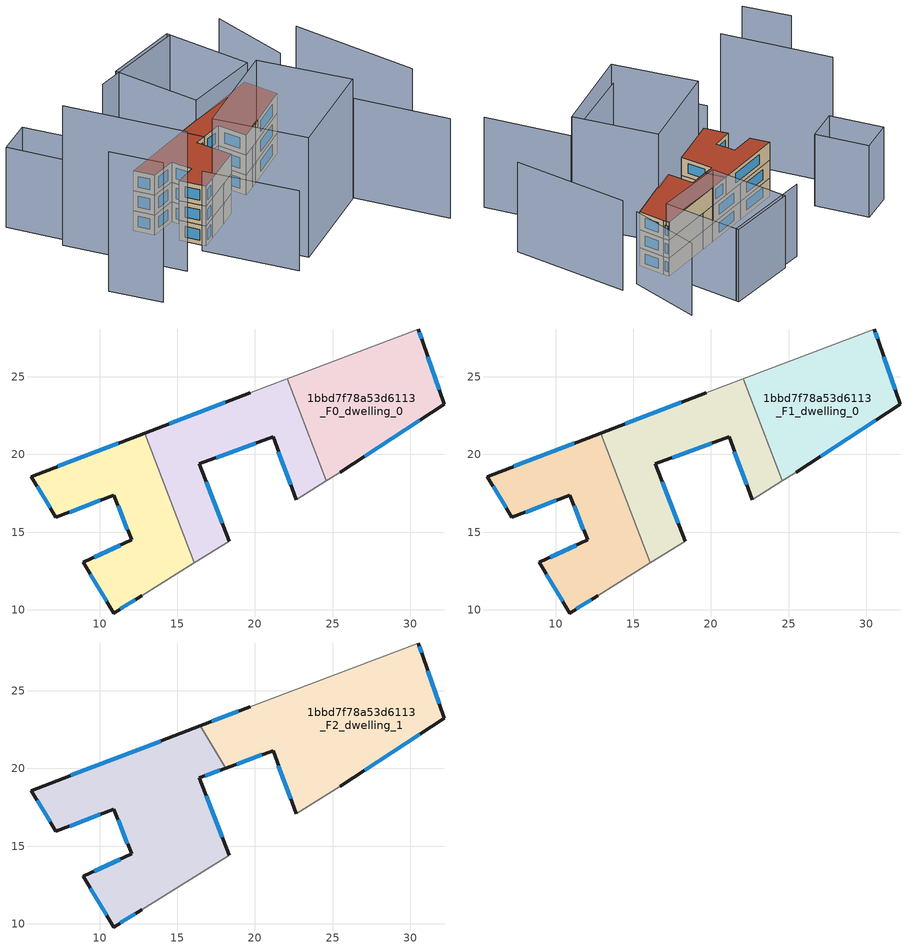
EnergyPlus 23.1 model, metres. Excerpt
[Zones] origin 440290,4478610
1bbd7f78a53d6113_F0_dwelling_0
 floor ground (EU_floor_Construction): 30.79,27.23 32.17,23.21 25.49,18.85 24.6,18.3 22.09,24.87 30.49,28.07 z0
 wall outside (EU_wall_Construction): 25.49,18.85 32.17,23.21 30.79,27.23 30.49,28.07 z0:3
 wall adiabatic (EU_wall_Construction): 24.6,18.3 25.49,18.85 / 30.49,28.07 22.09,24.87 z0:3
 wall to 1bbd7f78a53d6113_F0_dwelling_1 (EU_wall_Construction): 22.09,24.87 24.6,18.3 z0:3
 window (EU_Window_Construction): 31.85,24.16 31.12,26.29 / 27.06,19.87 30.61,22.19 / 30.72,27.43 30.57,27.87 z0.7:2.3
1bbd7f78a53d6113_F0_dwelling_1
 floor ground (EU_floor_Construction): 22.09,24.87 24.6,18.3 22.65,17.1 21.16,21.13 16.41,19.39 18.34,14.42 16.1,13.03 12.91,21.37 19.68,23.96 z0
 wall outside (EU_wall_Construction): 19.68,23.96 12.91,21.37 / 18.34,14.42 16.41,19.39 21.16,21.13 22.65,17.1 z0:3
 wall adiabatic (EU_wall_Construction): 16.1,13.03 18.34,14.42 / 22.09,24.87 19.68,23.96 / 22.65,17.1 24.6,18.3 z0:3
 wall to 1bbd7f78a53d6113_F0_dwelling_2 (EU_wall_Construction): 12.91,21.37 16.1,13.03 z0:3
 window (EU_Window_Construction): 18.1,23.35 14.5,21.97 / 21.51,20.18 22.3,18.04 / 17.52,19.8 20.05,20.72 / 17.89,15.58 16.86,18.23 z0.7:2.3
1bbd7f78a53d6113_F0_dwelling_2
 floor ground (EU_floor_Construction): 12.91,21.37 16.1,13.03 12.7,10.92 10.91,9.8 8.95,13.05 12.06,14.49 10.92,17.37 7.2,15.95 5.62,18.58 z0
 wall outside (EU_wall_Construction): 12.91,21.37 5.62,18.58 7.2,15.95 10.92,17.37 12.06,14.49 8.95,13.05 10.91,9.8 12.7,10.92 z0:3
 wall adiabatic (EU_wall_Construction): 12.7,10.92 16.1,13.03 z0:3
 window (EU_Window_Construction): 11.19,16.7 11.8,15.17 / 8.07,16.29 10.05,17.04 / 5.99,17.96 6.83,16.57 / 11.21,20.71 7.33,19.23 / 11.33,10.06 12.28,10.65 / 9.41,12.29 10.45,10.56 / 11.33,14.16 9.68,13.39 z0.7:2.3
1bbd7f78a53d6113_F1_dwelling_0
 floor to 1bbd7f78a53d6113_F0_dwelling_0 (EU_floor_Construction): 30.79,27.23 32.17,23.21 25.49,18.85 24.6,18.3 22.09,24.87 30.49,28.07 z3
 wall outside (EU_wall_Construction): 25.49,18.85 32.17,23.21 30.79,27.23 30.49,28.07 z3:6
 wall adiabatic (EU_wall_Construction): 24.6,18.3 25.49,18.85 / 30.49,28.07 22.09,24.87 z3:6
 wall to 1bbd7f78a53d6113_F1_dwelling_1 (EU_wall_Construction): 22.09,24.87 24.6,18.3 z3:6
 window (EU_Window_Construction): 31.85,24.16 31.12,26.29 / 27.06,19.87 30.61,22.19 / 30.72,27.43 30.57,27.87 z3.7:5.3
1bbd7f78a53d6113_F1_dwelling_1
 floor to 1bbd7f78a53d6113_F0_dwelling_1 (EU_floor_Construction): 22.09,24.87 24.6,18.3 22.65,17.1 21.16,21.13 16.41,19.39 18.34,14.42 16.1,13.03 12.91,21.37 19.68,23.96 z3
 wall outside (EU_wall_Construction): 19.68,23.96 12.91,21.37 / 18.34,14.42 16.41,19.39 21.16,21.13 22.65,17.1 z3:6
 wall adiabatic (EU_wall_Construction): 16.1,13.03 18.34,14.42 / 22.09,24.87 19.68,23.96 / 22.65,17.1 24.6,18.3 z3:6
 wall to 1bbd7f78a53d6113_F1_dwelling_2 (EU_wall_Construction): 12.91,21.37 16.1,13.03 z3:6
 window (EU_Window_Construction): 18.1,23.35 14.5,21.97 / 21.51,20.18 22.3,18.04 / 17.52,19.8 20.05,20.72 / 17.89,15.58 16.86,18.23 z3.7:5.3
1bbd7f78a53d6113_F1_dwelling_2
 floor to 1bbd7f78a53d6113_F0_dwelling_2 (EU_floor_Construction): 12.91,21.37 16.1,13.03 12.7,10.92 10.91,9.8 8.95,13.05 12.06,14.49 10.92,17.37 7.2,15.95 5.62,18.58 z3
 wall outside (EU_wall_Construction): 12.91,21.37 5.62,18.58 7.2,15.95 10.92,17.37 12.06,14.49 8.95,13.05 10.91,9.8 12.7,10.92 z3:6
 wall adiabatic (EU_wall_Construction): 12.7,10.92 16.1,13.03 z3:6
 window (EU_Window_Construction): 11.19,16.7 11.8,15.17 / 8.07,16.29 10.05,17.04 / 5.99,17.96 6.83,16.57 / 11.21,20.71 7.33,19.23 / 11.33,10.06 12.28,10.65 / 9.41,12.29 10.45,10.56 / 11.33,14.16 9.68,13.39 z3.7:5.3
1bbd7f78a53d6113_F2_dwelling_0
 floor to 1bbd7f78a53d6113_F1_dwelling_1 (EU_floor_Construction): 16.49,22.73 18.13,20.02 16.41,19.39 18.34,14.42 16.1,13.03 12.91,21.37 z6
 floor to 1bbd7f78a53d6113_F1_dwelling_2 (EU_floor_Construction): 12.91,21.37 16.1,13.03 12.7,10.92 10.91,9.8 8.95,13.05 12.06,14.49 10.92,17.37 7.2,15.95 5.62,18.58 z6
 wall outside (EU_wall_Construction): 16.49,22.73 5.62,18.58 7.2,15.95 10.92,17.37 12.06,14.49 8.95,13.05 10.91,9.8 12.7,10.92 / 18.34,14.42 16.41,19.39 18.13,20.02 z6:9
 wall adiabatic (EU_wall_Construction): 12.7,10.92 18.34,14.42 z6:9
 wall to 1bbd7f78a53d6113_F2_dwelling_1 (EU_wall_Construction): 18.13,20.02 16.49,22.73 z6:9
 window (EU_Window_Construction): 11.33,10.06 12.28,10.65 / 9.41,12.29 10.45,10.56 / 11.33,14.16 9.68,13.39 / 11.19,16.7 11.8,15.17 / 8.07,16.29 10.05,17.04 / 5.99,17.96 6.83,16.57 / 13.94,21.76 8.16,19.55 / 16.81,19.54 17.72,19.87 / 17.89,15.58 16.86,18.23 z6.7:8.3
 roof outside (EU_roof_Construction): 18.34,14.42 16.41,19.39 18.13,20.02 16.49,22.73 5.62,18.58 7.2,15.95 10.92,17.37 12.06,14.49 8.95,13.05 10.91,9.8 12.7,10.92 z9
1bbd7f78a53d6113_F2_dwelling_1
 floor to 1bbd7f78a53d6113_F1_dwelling_0 (EU_floor_Construction): 30.79,27.23 32.17,23.21 25.49,18.85 24.6,18.3 22.09,24.87 30.49,28.07 z6
 floor to 1bbd7f78a53d6113_F1_dwelling_1 (EU_floor_Construction): 22.09,24.87 24.6,18.3 22.65,17.1 21.16,21.13 18.13,20.02 16.49,22.73 19.68,23.96 z6
 wall outside (EU_wall_Construction): 19.68,23.96 16.49,22.73 / 25.49,18.85 32.17,23.21 30.79,27.23 30.49,28.07 / 18.13,20.02 21.16,21.13 22.65,17.1 z6:9
 wall adiabatic (EU_wall_Construction): 30.49,28.07 19.68,23.96 / 22.65,17.1 25.49,18.85 z6:9
 window (EU_Window_Construction): 18.94,23.67 17.24,23.02 / 30.72,27.43 30.57,27.87 / 31.85,24.16 31.12,26.29 / 27.06,19.87 30.61,22.19 / 21.51,20.18 22.3,18.04 / 18.84,20.28 20.45,20.87 z6.7:8.3
 roof outside (EU_roof_Construction): 32.17,23.21 30.79,27.23 30.49,28.07 19.68,23.96 16.49,22.73 18.13,20.02 21.16,21.13 22.65,17.1 25.49,18.85 z9
shading: 43.9,9.75 38.19,27.3 / 19.83,0.06 33.38,8.33 / 33.38,8.33 40.41,-3.19 z0:15; 9.79,9.14 16.96,-2.26 / 26.71,39.22 12.4,34.35 / 35.46,27.02 34.28,38.71 / -2.37,31.84 2.02,24.62 / 2.02,24.62 -2.71,21.75 / -2.71,21.75 -7.1,28.97 / -7.1,28.97 -2.37,31.84 / 19.68,23.96 15.63,36 / 15.63,36 26.59,39.68 / 26.59,39.68 30.64,27.64 / 30.64,27.64 19.68,23.96 z0:12; 33.16,8.19 19.88,-0.31 / 19.88,-0.31 12.7,10.91 / 12.7,10.91 25.98,19.41 / 25.98,19.41 33.16,8.19 z0:18; -5.93,8.14 -1.92,1.77 / -3.91,20.94 5.17,6.15 z0:21
[Building]
EU S2 Campaign: North Axis=0; Terrain=City; Solar Distribution=FullExterior
[Site:Location]
Madrid: Latitude=40.5; Longitude=-3.5; Time Zone=1; Elevation=609
[SizingPeriod:WeatherFileDays]
AnnualSizingPeriod: Begin Month=1; Begin Day of Month=1; End Month=12; End Day of Month=31; Day of Week for Start Day=Monday; Use Weather File Daylight Saving Period=No; Use Weather File Rain and Snow Indicators=No
[MATERIAL]
EU_InternalMass_Material: Roughness=MediumRough; Thickness=0.1; Conductivity=1; Density=1800; Specific Heat=900; Thermal Absorptance=0.9; Solar Absorptance=0.7; Visible Absorptance=0.7
[MATERIAL:NOMASS] Roughness=MediumRough; Thermal Absorptance=0.9; Solar Absorptance=0.7; Visible Absorptance=0.7
Name | Thermal Resistance
EU_wall_NoMass | 0.419739
EU_roof_NoMass | 0.352165
EU_floor_NoMass | 0.608284
[WINDOWMATERIAL:SIMPLEGLAZINGSYSTEM]
EU_Window_SimpleGlazing: UFactor=4.8352; Solar Heat Gain Coefficient=0.85; Visible Transmittance=0.85
[CONSTRUCTION]
EU_wall_Construction: EU_wall_NoMass
EU_roof_Construction: EU_roof_NoMass
EU_floor_Construction: EU_floor_NoMass
EU_InternalMass_Construction: EU_InternalMass_Material
EU_Window_Construction: EU_Window_SimpleGlazing
[ZONE] Type=1; Multiplier=1; Ceiling Height=autocalculate; Floor Area=autocalculate; Part of Total Floor Area=Yes
Name | Volume
1bbd7f78a53d6113_F0_dwelling_0; 1bbd7f78a53d6113_F1_dwelling_0 | 162.754
1bbd7f78a53d6113_F2_dwelling_0 | 244.129
1bbd7f78a53d6113_F0_dwelling_1; 1bbd7f78a53d6113_F1_dwelling_1 | 162.772
1bbd7f78a53d6113_F2_dwelling_1 | 244.135
1bbd7f78a53d6113_F0_dwelling_2; 1bbd7f78a53d6113_F1_dwelling_2 | 162.753
[INTERNALMASS] Construction=EU_InternalMass_Construction
Name | Zone or ZoneList | Surface Area
1bbd7f78a53d6113_F0_dwelling_0_EU_InternalMass | 1bbd7f78a53d6113_F0_dwelling_0 | 54.2512
1bbd7f78a53d6113_F0_dwelling_1_EU_InternalMass | 1bbd7f78a53d6113_F0_dwelling_1 | 54.2574
1bbd7f78a53d6113_F0_dwelling_2_EU_InternalMass | 1bbd7f78a53d6113_F0_dwelling_2 | 54.2508
1bbd7f78a53d6113_F1_dwelling_0_EU_InternalMass | 1bbd7f78a53d6113_F1_dwelling_0 | 54.2512
1bbd7f78a53d6113_F1_dwelling_1_EU_InternalMass | 1bbd7f78a53d6113_F1_dwelling_1 | 54.2574
1bbd7f78a53d6113_F1_dwelling_2_EU_InternalMass | 1bbd7f78a53d6113_F1_dwelling_2 | 54.2508
1bbd7f78a53d6113_F2_dwelling_0_EU_InternalMass | 1bbd7f78a53d6113_F2_dwelling_0 | 81.3761
1bbd7f78a53d6113_F2_dwelling_1_EU_InternalMass | 1bbd7f78a53d6113_F2_dwelling_1 | 81.3782
[OTHEREQUIPMENT] Fuel Type=Electricity; Design Level Calculation Method=Watts/Area; Power per Zone Floor Area=1; Fraction Latent=0; Fraction Radiant=0; Fraction Lost=0; Carbon Dioxide Generation Rate=0; EndUse Subcategory=EU_Step8_InternalGains
Name | Zone or ZoneList or Space or SpaceList | Schedule
EU_Step8_InternalGain_1bbd7f78a53d6113_F0_dwelling_0_f000 | 1bbd7f78a53d6113_F0_dwelling_0 | EU_Step8_GainSchedule_1bbd7f78a53d6113_F0_dwelling_0_f000
EU_Step8_InternalGain_1bbd7f78a53d6113_F0_dwelling_1_f000 | 1bbd7f78a53d6113_F0_dwelling_1 | EU_Step8_GainSchedule_1bbd7f78a53d6113_F0_dwelling_1_f000
EU_Step8_InternalGain_1bbd7f78a53d6113_F0_dwelling_2_f000 | 1bbd7f78a53d6113_F0_dwelling_2 | EU_Step8_GainSchedule_1bbd7f78a53d6113_F0_dwelling_2_f000
EU_Step8_InternalGain_1bbd7f78a53d6113_F1_dwelling_0_f000 | 1bbd7f78a53d6113_F1_dwelling_0 | EU_Step8_GainSchedule_1bbd7f78a53d6113_F1_dwelling_0_f000
EU_Step8_InternalGain_1bbd7f78a53d6113_F1_dwelling_1_f000 | 1bbd7f78a53d6113_F1_dwelling_1 | EU_Step8_GainSchedule_1bbd7f78a53d6113_F1_dwelling_1_f000
EU_Step8_InternalGain_1bbd7f78a53d6113_F1_dwelling_2_f000 | 1bbd7f78a53d6113_F1_dwelling_2 | EU_Step8_GainSchedule_1bbd7f78a53d6113_F1_dwelling_2_f000
EU_Step8_InternalGain_1bbd7f78a53d6113_F2_dwelling_0_f000 | 1bbd7f78a53d6113_F2_dwelling_0 | EU_Step8_GainSchedule_1bbd7f78a53d6113_F2_dwelling_0_f000
EU_Step8_InternalGain_1bbd7f78a53d6113_F2_dwelling_1_f000 | 1bbd7f78a53d6113_F2_dwelling_1 | EU_Step8_GainSchedule_1bbd7f78a53d6113_F2_dwelling_1_f000
[ZONEVENTILATION:DESIGNFLOWRATE] Schedule=EU_AlwaysOn; Design Flow Rate Calculation Method=AirChanges/Hour; Air Changes per Hour=0.703302; Ventilation Type=Natural; Fan Pressure Rise=0; Fan Total Efficiency=1; Constant Term Coefficient=1; Temperature Term Coefficient=0; Velocity Term Coefficient=0; Velocity Squared Term Coefficient=0; Minimum Indoor Temperature=-100; Maximum Indoor Temperature=100; Delta Temperature=-100; Minimum Outdoor Temperature=-100; Maximum Outdoor Temperature=100; Maximum Wind Speed=40
Name | Zone or ZoneList or Space or SpaceList
EU_ConstantAir_1bbd7f78a53d6113_F0_dwelling_0 | 1bbd7f78a53d6113_F0_dwelling_0
EU_ConstantAir_1bbd7f78a53d6113_F0_dwelling_1 | 1bbd7f78a53d6113_F0_dwelling_1
EU_ConstantAir_1bbd7f78a53d6113_F0_dwelling_2 | 1bbd7f78a53d6113_F0_dwelling_2
EU_ConstantAir_1bbd7f78a53d6113_F1_dwelling_0 | 1bbd7f78a53d6113_F1_dwelling_0
EU_ConstantAir_1bbd7f78a53d6113_F1_dwelling_1 | 1bbd7f78a53d6113_F1_dwelling_1
EU_ConstantAir_1bbd7f78a53d6113_F1_dwelling_2 | 1bbd7f78a53d6113_F1_dwelling_2
EU_ConstantAir_1bbd7f78a53d6113_F2_dwelling_0 | 1bbd7f78a53d6113_F2_dwelling_0
EU_ConstantAir_1bbd7f78a53d6113_F2_dwelling_1 | 1bbd7f78a53d6113_F2_dwelling_1
[HVACTEMPLATE:THERMOSTAT] Constant Heating Setpoint=20; Constant Cooling Setpoint=50
EU_HeatOnly_1bbd7f78a53d6113_F0_dwelling_0; EU_HeatOnly_1bbd7f78a53d6113_F0_dwelling_1; EU_HeatOnly_1bbd7f78a53d6113_F0_dwelling_2; EU_HeatOnly_1bbd7f78a53d6113_F1_dwelling_0; EU_HeatOnly_1bbd7f78a53d6113_F1_dwelling_1; EU_HeatOnly_1bbd7f78a53d6113_F1_dwelling_2; EU_HeatOnly_1bbd7f78a53d6113_F2_dwelling_0; EU_HeatOnly_1bbd7f78a53d6113_F2_dwelling_1
[HVACTEMPLATE:ZONE:IDEALLOADSAIRSYSTEM] System Availability Schedule=EU_AlwaysOn; Maximum Heating Supply Air Temperature=50; Minimum Cooling Supply Air Temperature=13; Maximum Heating Supply Air Humidity Ratio=0.0156; Minimum Cooling Supply Air Humidity Ratio=0.0077; Heating Limit=NoLimit; Cooling Limit=NoLimit; Heating Availability Schedule=EU_AlwaysOn; Cooling Availability Schedule=EU_CoolingOff; Dehumidification Control Type=ConstantSensibleHeatRatio; Cooling Sensible Heat Ratio=0.7; Dehumidification Setpoint=60; Humidification Control Type=None; Humidification Setpoint=30; Outdoor Air Method=None; Outdoor Air Flow Rate per Person=0.00944; Outdoor Air Flow Rate per Zone Floor Area=0; Outdoor Air Flow Rate per Zone=0; Demand Controlled Ventilation Type=None; Outdoor Air Economizer Type=NoEconomizer; Heat Recovery Type=None; Sensible Heat Recovery Effectiveness=0.7; Latent Heat Recovery Effectiveness=0.65
Name | Template Thermostat
1bbd7f78a53d6113_F0_dwelling_0 | EU_HeatOnly_1bbd7f78a53d6113_F0_dwelling_0
1bbd7f78a53d6113_F0_dwelling_1 | EU_HeatOnly_1bbd7f78a53d6113_F0_dwelling_1
1bbd7f78a53d6113_F0_dwelling_2 | EU_HeatOnly_1bbd7f78a53d6113_F0_dwelling_2
1bbd7f78a53d6113_F1_dwelling_0 | EU_HeatOnly_1bbd7f78a53d6113_F1_dwelling_0
1bbd7f78a53d6113_F1_dwelling_1 | EU_HeatOnly_1bbd7f78a53d6113_F1_dwelling_1
1bbd7f78a53d6113_F1_dwelling_2 | EU_HeatOnly_1bbd7f78a53d6113_F1_dwelling_2
1bbd7f78a53d6113_F2_dwelling_0 | EU_HeatOnly_1bbd7f78a53d6113_F2_dwelling_0
1bbd7f78a53d6113_F2_dwelling_1 | EU_HeatOnly_1bbd7f78a53d6113_F2_dwelling_1
[SIZING:ZONE] Zone Cooling Design Supply Air Temperature Input Method=SupplyAirTemperature; Zone Cooling Design Supply Air Temperature=13; Zone Heating Design Supply Air Temperature Input Method=SupplyAirTemperature; Zone Heating Design Supply Air Temperature=50; Zone Cooling Design Supply Air Humidity Ratio=0.008; Zone Heating Design Supply Air Humidity Ratio=0.008; Cooling Design Air Flow Method=DesignDay; Cooling Design Air Flow Rate=0; Cooling Minimum Air Flow per Zone Floor Area=0.000762; Cooling Minimum Air Flow=0; Cooling Minimum Air Flow Fraction=0.2; Heating Design Air Flow Method=DesignDay; Heating Design Air Flow Rate=0; Heating Maximum Air Flow per Zone Floor Area=0.002032; Heating Maximum Air Flow=0.141576; Heating Maximum Air Flow Fraction=0.3; Account for Dedicated Outdoor Air System=No; Dedicated Outdoor Air System Control Strategy=NeutralSupplyAir; Dedicated Outdoor Air Low Setpoint Temperature for Design=autosize; Dedicated Outdoor Air High Setpoint Temperature for Design=autosize; Zone Load Sizing Method=Sensible Load Only No Latent Load; Zone Latent Cooling Design Supply Air Humidity Ratio Input Method=HumidityRatioDifference; Zone Cooling Design Supply Air Humidity Ratio Difference=0.005; Zone Latent Heating Design Supply Air Humidity Ratio Input Method=HumidityRatioDifference; Zone Humidification Design Supply Air Humidity Ratio Difference=0.005
1bbd7f78a53d6113_F0_dwelling_0; 1bbd7f78a53d6113_F0_dwelling_1; 1bbd7f78a53d6113_F0_dwelling_2; 1bbd7f78a53d6113_F1_dwelling_0; 1bbd7f78a53d6113_F1_dwelling_1; 1bbd7f78a53d6113_F1_dwelling_2; 1bbd7f78a53d6113_F2_dwelling_0; 1bbd7f78a53d6113_F2_dwelling_1
[SCHEDULE:CONSTANT]
Name | Hourly Value
EU_AlwaysOn | 1
EU_CoolingOff | 0
[SCHEDULE:FILE] Column Number=1; Rows to Skip at Top=0; Number of Hours of Data=8760; Column Separator=Comma; Interpolate to Timestep=No; Minutes per Item=60; Adjust Schedule for Daylight Savings=Yes
Name | File
EU_Step8_GainSchedule_1bbd7f78a53d6113_F0_dwelling_0_f000 | ../../schedules/1bbd7f78a53d6113/1bbd7f78a53d6113_F0_dwelling_0_f000_gain.csv
EU_Step8_GainSchedule_1bbd7f78a53d6113_F0_dwelling_1_f000 | ../../schedules/1bbd7f78a53d6113/1bbd7f78a53d6113_F0_dwelling_1_f000_gain.csv
EU_Step8_GainSchedule_1bbd7f78a53d6113_F0_dwelling_2_f000 | ../../schedules/1bbd7f78a53d6113/1bbd7f78a53d6113_F0_dwelling_2_f000_gain.csv
EU_Step8_GainSchedule_1bbd7f78a53d6113_F1_dwelling_0_f000 | ../../schedules/1bbd7f78a53d6113/1bbd7f78a53d6113_F1_dwelling_0_f000_gain.csv
EU_Step8_GainSchedule_1bbd7f78a53d6113_F1_dwelling_1_f000 | ../../schedules/1bbd7f78a53d6113/1bbd7f78a53d6113_F1_dwelling_1_f000_gain.csv
EU_Step8_GainSchedule_1bbd7f78a53d6113_F1_dwelling_2_f000 | ../../schedules/1bbd7f78a53d6113/1bbd7f78a53d6113_F1_dwelling_2_f000_gain.csv
EU_Step8_GainSchedule_1bbd7f78a53d6113_F2_dwelling_0_f000 | ../../schedules/1bbd7f78a53d6113/1bbd7f78a53d6113_F2_dwelling_0_f000_gain.csv
EU_Step8_GainSchedule_1bbd7f78a53d6113_F2_dwelling_1_f000 | ../../schedules/1bbd7f78a53d6113/1bbd7f78a53d6113_F2_dwelling_1_f000_gain.csv
